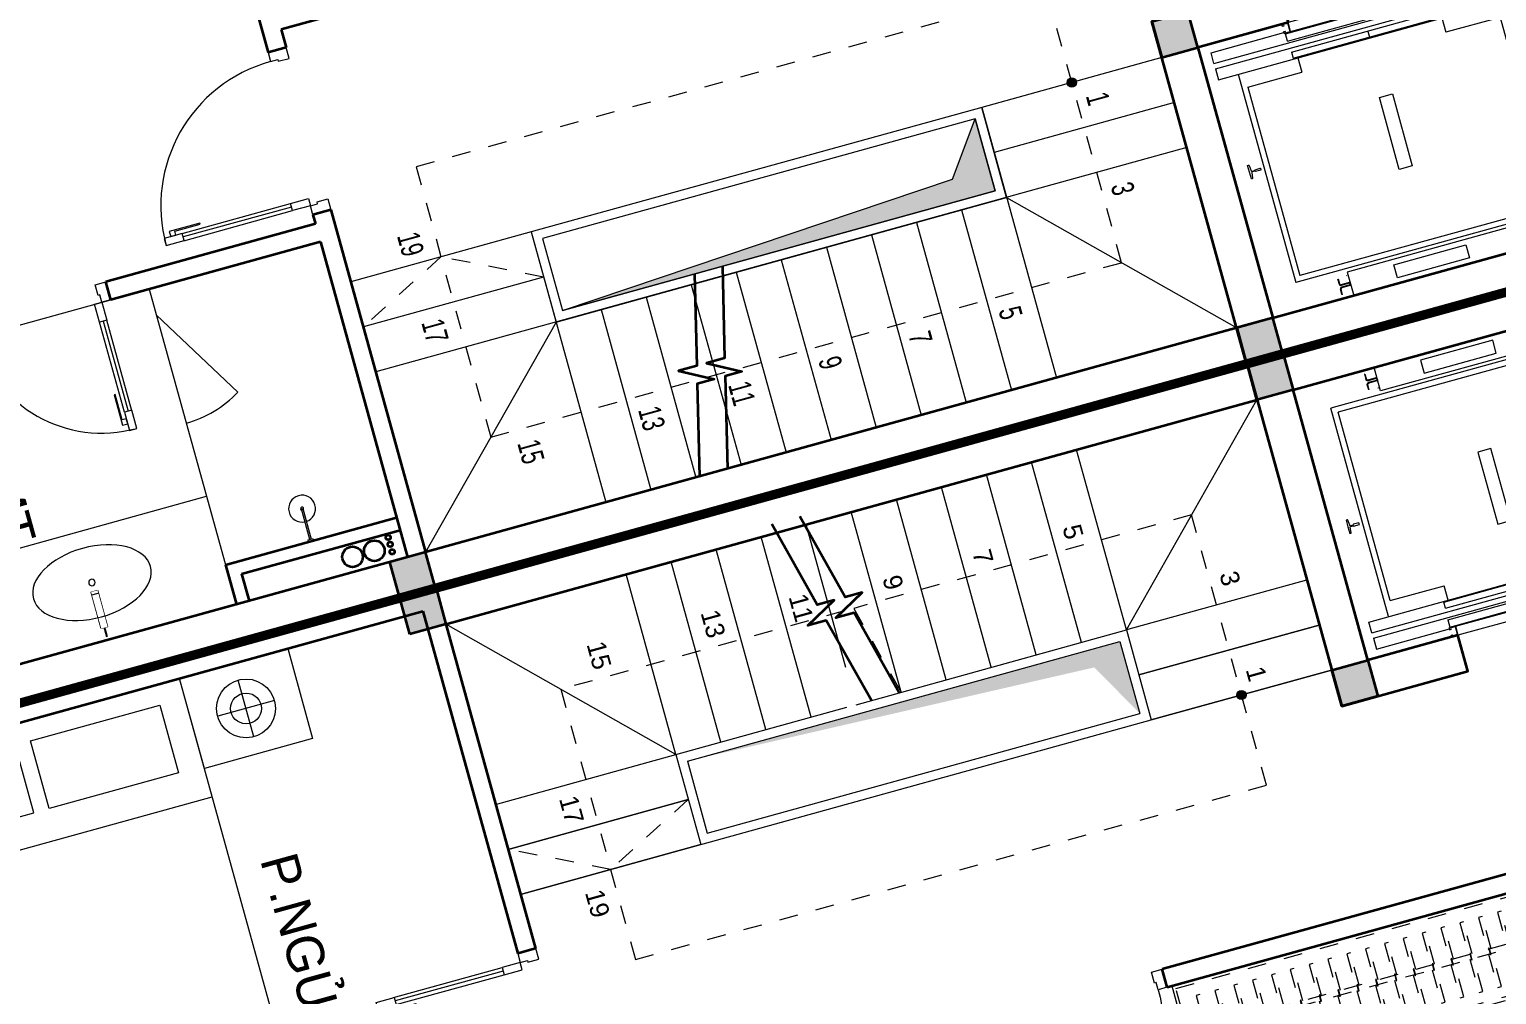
# Model space of a CAD drawing. Header units: metres. Extents: x 568332 to 569219, y 2065964 to 2066430.
# Drawn here: x 568442.3 to 568450.14, y 2066356.65 to 2066361.81 of the extents above; entities that cross this region are included whole.
import ezdxf

# ---------------------------------------------------------------- set-up
doc = ezdxf.new("R2010")
doc.units = ezdxf.units.M
for name, pattern in [('$AUDIT_BAD_LTYPE2', [0]), ('HIDDEN', [0.375, 0.25, -0.125]), ('HIDDEN2', [0.1875, 0.125, -0.0625]), ('X-5M-G-MB PHONGNGU$0$HIDDEN2', [0.1875, 0.125, -0.0625])]:
    doc.linetypes.add(name, pattern=pattern)
doc.layers.get('0').update_dxf_attribs({"linetype": 'CONTINUOUS'})
doc.layers.get('DEFPOINTS').update_dxf_attribs({"linetype": 'CONTINUOUS'})
for name, color, linetype, lineweight in [('-CONCRETE', 1, 'CONTINUOUS', 35), ('-DIM', 9, 'CONTINUOUS', 13), ('-DOOR', 137, 'CONTINUOUS', 9), ('-FURNITURE', 46, 'CONTINUOUS', 9), ('-HATCH', 8, 'CONTINUOUS', 5), ('-KH', 143, 'CONTINUOUS', 13), ('-LINE1', 7, 'CONTINUOUS', 18), ('-LINE2', 252, 'CONTINUOUS', 9), ('-TEXT', 7, 'CONTINUOUS', 15), ('-WALL', 4, 'CONTINUOUS', 35), ('TEXT25', 2, 'CONTINUOUS', 13)]:
    doc.layers.add(name, color=color, linetype=linetype, lineweight=lineweight)
doc.layers.add('-RANH GIOI LO DAT', color=12, linetype='CONTINUOUS')
doc.styles.add('SVN_AVO_thuong', font='')
doc.styles.add('T1', font='', dxfattribs={"height": 200})
doc.styles.add('vnavanth', font='', dxfattribs={"width": 0.8})
doc.styles.get('SVN_AVO_thuong').set_extended_font_data('SVN-Avo')
doc.styles.get('T1').set_extended_font_data('VNgeometric Light')
doc.styles.get('vnavanth').set_extended_font_data('.VnAvantH')

# ---------------------------------------------------------------- blocks, each defined once
blk = doc.blocks.new('X-5M-DH-2-CORE$0$A$C75E80C28')
at = {"layer": '-LINE2', "linetype": 'Continuous', "ltscale": 2}
for p, q in [((-510.0000099998433, -21.5000000000291), (-510.0000099998579, -50.60000000000582)), ((-506.8000099998899, -21.5000000000291), (-510.0000099998433, -21.5000000000291)), ((-506.8000099998899, -21.5000000000291), (-506.8000099999044, -50.60000000000582)), ((-456.2000100000296, -56.79999999998836), (-500.6000099999364, -56.80000000001746)), ((-456.2000100000441, -60), (-500.600009999951, -60.0000000000291)), ((-456.2000100000296, -70), (-500.6000099999364, -70.0000000000291)), ((-456.2000100000296, -73.19999999995343), (-500.6000099999364, -73.19999999998254)), ((-453.2000100000441, -63), (-453.2000100000296, -67)), ((-450.0000099998579, -63), (-450.0000099998433, -67)), ((450.0000100000616, -63), (450.0000100000761, -67)), ((453.200010000015, -63), (453.2000100000296, -67)), ((456.2000100000296, -56.79999999998836), (500.6000100000529, -56.79999999998836)), ((456.200010000015, -60), (500.6000100000383, -60)), ((456.2000100000296, -70), (500.6000100000529, -70)), ((456.2000100000296, -73.19999999995343), (500.6000100000529, -73.19999999995343)), ((506.8000100001227, -21.5), (510.0000100000761, -21.5)), ((506.8000100001227, -21.5), (506.8000100001082, -50.59999999997672)), ((510.0000100000761, -21.5), (510.0000100000616, -50.59999999997672)), ((-731.0000002632733, -148.9999999649008), (730.9999997367267, -148.9999999649299)), ((-731.0000002698944, -1304.999999934109), (-731.0000002632733, -148.9999999649008)), ((-556.8000102631631, -112.4999999912397), (-560.0000102631166, -112.4999999912397)), ((-510.0000099998579, -108.5000000000291), (-510.0000099998433, -79.39999999999418)), ((-506.8000099999044, -108.5000000000291), (-506.8000099998899, -79.39999999999418)), ((456.800009736864, -112.4999999912397), (460.0000097368174, -112.4999999912397)), ((506.8000100001227, -108.5), (506.8000100001227, -79.39999999996508)), ((510.0000100000761, -108.5), (510.0000100000761, -79.39999999996508)), ((730.9999997301056, -1304.999999934109), (730.9999997367267, -148.9999999649299)), ((-700.0000002632733, -178.9999999649008), (699.9999997367267, -178.9999999649299)), ((-700.0000002699089, -1224.999999934109), (-700.0000002632733, -178.9999999649008)), ((699.9999997300911, -1224.999999934109), (699.9999997367267, -178.9999999649299)), ((-700.0000002699089, -1224.999999934109), (-400.0000002699089, -1224.999999934138)), ((-400.0000002698944, -1304.999999934138), (-400.0000002699089, -1224.999999934138)), ((699.9999997300911, -1224.999999934109), (399.9999997300911, -1224.999999934109)), ((399.9999997301056, -1304.999999934109), (399.9999997300911, -1224.999999934109)), ((839.9999997301056, -1304.999999934109), (-840.0000002698944, -1304.999999934109)), ((-840.0000002698944, -1364.999999934109), (-840.0000002698944, -1304.999999934109)), ((424.9999997301056, -1308.999999934109), (-425.0000002698944, -1308.999999934109)), ((-425.0000002699089, -1342.999999934109), (-425.0000002698944, -1308.999999934109)), ((-2.6989437174052e-07, -1308.999999934109), (-2.699089236557484e-07, -1342.999999934109)), ((424.9999997300911, -1342.999999934109), (424.9999997301056, -1308.999999934109)), ((839.9999997301056, -1364.999999934109), (839.9999997301056, -1304.999999934109)), ((839.9999997301056, -1364.999999934109), (-840.0000002698944, -1364.999999934109)), ((839.9999997301056, -1394.999999934109), (-840.0000002698944, -1394.999999934109)), ((-840.0000002698944, -1394.999999934109), (-840.0000002698944, -1454.999999934109)), ((429.9999997300911, -1405.999999934138), (-430.0000002699089, -1405.999999934109)), ((-430.0000002699089, -1405.999999934109), (-430.0000002698944, -1445.999999934109)), ((424.9999997300911, -1342.999999934109), (-425.0000002699089, -1342.999999934109)), ((-2.699089236557484e-07, -1405.999999934109), (-2.6989437174052e-07, -1445.999999934109)), ((429.9999997300911, -1405.999999934138), (429.9999997301056, -1445.999999934138)), ((839.9999997301056, -1394.999999934109), (839.9999997301056, -1454.999999934109)), ((-840.0000002698944, -1454.999999934109), (-435.0000002698944, -1454.999999934109)), ((-435.0000002698944, -1449.999999934109), (-435.0000002699089, -1459.999999934109)), ((-435.0000002698944, -1449.999999934109), (-400.0000002698944, -1449.999999934138)), ((-435.0000002699089, -1459.999999934109), (-425.0000002699089, -1459.999999934109)), ((-435.0000002698653, -1489.999999934109), (-435.0000002698653, -1499.999999934109)), ((-435.0000002698653, -1489.999999934109), (-425.0000002698653, -1489.999999934109)), ((-433.4000002698012, -1451.599999934086), (-433.4000002698012, -1458.399999934074)), ((-433.4000002698012, -1451.599999934086), (-401.6000002697547, -1451.599999934086)), ((-433.4000002698012, -1458.399999934074), (-425.0000002698944, -1458.399999934074)), ((429.9999997301056, -1445.999999934138), (-430.0000002698944, -1445.999999934109)), ((-425.0000002698944, -1458.399999934074), (-425.0000002699089, -1459.999999934109)), ((-425.0000002698653, -1489.999999934109), (-425.0000002698653, -1491.599999934086)), ((-401.6000002697547, -1451.599999934086), (-401.6000002697256, -1498.399999934074)), ((399.9999997301056, -1449.999999934109), (-400.0000002698944, -1449.999999934138)), ((-400.0000002698944, -1449.999999934138), (-400.0000002698653, -1499.999999934138)), ((399.9999997301056, -1449.999999934109), (399.9999997301347, -1499.999999934109)), ((434.9999997301056, -1449.999999934109), (399.9999997301056, -1449.999999934109)), ((401.5999997301988, -1451.599999934086), (401.5999997302279, -1498.399999934074)), ((433.3999997302453, -1451.599999934086), (401.5999997301988, -1451.599999934086)), ((433.3999997302453, -1458.399999934074), (424.9999997301056, -1458.399999934074)), ((424.9999997301056, -1458.399999934074), (424.9999997301056, -1459.999999934109)), ((434.9999997301056, -1459.999999934109), (424.9999997301056, -1459.999999934109)), ((424.9999997301347, -1489.999999934109), (424.9999997301347, -1491.599999934086)), ((434.9999997301347, -1489.999999934109), (424.9999997301347, -1489.999999934109)), ((433.3999997302453, -1451.599999934086), (433.3999997302453, -1458.399999934074)), ((434.9999997301056, -1449.999999934109), (434.9999997301056, -1459.999999934109)), ((839.9999997301056, -1454.999999934109), (434.9999997301056, -1454.999999934109)), ((434.9999997301347, -1489.999999934109), (434.9999997301347, -1499.999999934109)), ((-435.0000002698653, -1499.999999934109), (-400.0000002698653, -1499.999999934138)), ((-433.4000002697721, -1491.599999934086), (-433.4000002697721, -1498.399999934074)), ((-433.4000002697721, -1491.599999934086), (-425.0000002698653, -1491.599999934086)), ((-433.4000002697721, -1498.399999934074), (-401.6000002697256, -1498.399999934074)), ((434.9999997301347, -1499.999999934109), (399.9999997301347, -1499.999999934109)), ((433.3999997302744, -1498.399999934074), (401.5999997302279, -1498.399999934074)), ((433.3999997302744, -1491.599999934086), (424.9999997301347, -1491.599999934086)), ((433.3999997302744, -1491.599999934086), (433.3999997302744, -1498.399999934074))]:
    blk.add_line(p, q, dxfattribs=at)
for points in [[(-450.0000000000146, 0), (-450, -130), (450, -130), (449.9999999999854, 0)], [(-200, -29), (200.0000000001164, -29), (200.0000000001164, -101), (-200, -101)], [(-36.0000002632587, -583.9999999649008), (35.9999997367413, -583.9999999649008), (35.99999973675585, -983.9999999649008), (-36.00000026324415, -983.9999999649008)]]:
    blk.add_lwpolyline(points, close=True, dxfattribs=at)
for points in [[(-780.0000002632587, -788.9999999649008), (-751.0000002632587, -788.9999999649299, 0.414213562373095), (-750.0000002632733, -787.9999999649008), (-750.0000002632587, -783.9999999649008), (-750.0000002632587, -779.9999999649008, 0.414213562373095), (-751.0000002632733, -778.9999999649299), (-780.0000002632733, -778.9999999649881, -0.2569775838576673), (-784.1207396915852, -781.9399999648449), (-797.9000002631656, -781.939999964874, -0.414213562373095), (-800.9000002631656, -778.939999964874), (-804.0000002632587, -749.4999999649008, 0.414213562373095), (-807.0000002632587, -746.4999999649008), (-812.0000002632587, -746.4999999649008), (-812.0000002632587, -783.9999999649008), (-812.0000002632587, -821.4999999649008), (-807.0000002632587, -821.4999999649008, 0.414213562373095), (-804.0000002632587, -818.4999999649008), (-800.9000002631656, -789.0599999648693, -0.414213562373095), (-797.9000002631656, -786.0599999648693), (-784.1207396915852, -786.0599999648402, -0.2569775838576673), (-780.0000002632587, -788.9999999647553)], [(779.9999997367413, -788.9999999649299), (750.9999997367413, -788.9999999649008, -0.414213562373095), (749.9999997367267, -787.9999999649299), (749.9999997367413, -783.9999999649299), (749.9999997367413, -779.9999999649299, -0.414213562373095), (750.9999997367267, -778.9999999649008), (779.9999997368432, -778.9999999650172, 0.2569775838576673), (784.1207391653006, -781.939999964874), (797.899999736881, -781.9399999648449, 0.414213562373095), (800.899999736881, -778.9399999648449), (803.9999997367413, -749.4999999649008, -0.414213562373095), (806.9999997367413, -746.4999999649008), (811.9999997367413, -746.4999999649008), (811.9999997367413, -783.9999999649008), (811.9999997367413, -821.4999999649008), (806.9999997367413, -821.4999999649008, -0.414213562373095), (803.9999997367413, -818.4999999649008), (800.899999736881, -789.0599999648402, 0.414213562373095), (797.899999736881, -786.0599999648402), (784.1207391653006, -786.0599999648693, 0.2569775838576672), (779.9999997368577, -788.9999999647844)]]:
    blk.add_lwpolyline(points, format="xyb", dxfattribs=at)
for centre, radius, start, end in [((-500.600009999951, -50.60000000000582), 9.400000000001475, 180, 270), ((-500.6000099999364, -79.39999999999418), 9.399999999997844, 90, 180), ((-500.600009999951, -50.60000000000582), 6.200000000004374, 180, 270), ((-500.6000099999364, -79.39999999999418), 6.19999999999734, 90, 180), ((-456.2000100000441, -63), 6.19999999999713, 0, 90), ((-456.2000100000441, -63), 3.000000000000045, 0, 90), ((-456.2000100000296, -67), 6.20000000000076, 270, 0), ((-456.2000100000296, -67), 2.999999999999834, 270, 0), ((456.200010000015, -63), 6.19999999999713, 90, 180), ((456.2000100000296, -67), 6.20000000000076, 180, 270), ((456.200010000015, -63), 3.000000000000045, 90, 180), ((456.2000100000296, -67), 2.999999999999834, 180, 270), ((500.6000100000383, -50.59999999997672), 6.200000000004374, 270, 0), ((500.6000100000383, -50.59999999997672), 9.400000000001475, 270, 0), ((500.6000100000529, -79.39999999996508), 9.399999999997844, 0, 90), ((500.6000100000529, -79.39999999996508), 6.19999999999734, 0, 90)]:
    blk.add_arc(centre, radius, start, end, dxfattribs=at)
blk = doc.blocks.new('A$C5C575821')
at = {"layer": '-CONCRETE'}
h = blk.add_hatch(color=256, dxfattribs=at)
h.dxf.hatch_style = 1
h.paths.add_polyline_path([(-0.00237559899687767, 200.0000000000146), (-0.00237559899687767, 1.455191522836685e-11), (199.9976244010031, 1.455191522836685e-11), (199.9976244010031, 200.0000000000146)])
blk.add_lwpolyline([(-0.00237559899687767, 1.455191522836685e-11), (199.9976244010031, 1.455191522836685e-11), (199.9976244010031, 200.0000000000146), (-0.00237559899687767, 200.0000000000146)], close=True, dxfattribs=at)
blk = doc.blocks.new('A$C3F71457E')
at = {"layer": '-CONCRETE'}
blk.add_lwpolyline([(-8.760252967476845e-09, -100.0000002632005), (0, 400), (-1500, 400.0000000000582), (-1500.00000001755, -1399.999999999942), (-1.754960976541042e-08, -1400), (-7.895869202911854e-08, -900.0000002632005), (199.9999999912397, -900.0000002982852), (199.9999999824504, -1600), (-1700.00000001755, -1600), (-1700, 600), (200, 600), (199.9999999912397, -100.0000002982852), (6.140908226370811e-08, -100.0000002632005)], dxfattribs=at)
at = {"layer": '-LINE1'}
blk.add_line((-7.895869202911854e-08, -900.0000002632005), (-8.760252967476845e-09, -100.0000002632005), dxfattribs=at)
at = {"layer": '-WALL'}
for p in [(-1699.997624401003, 399.9999999999854), (0.00237559899687767, 399.9999999999854), (-1699.997624401081, -1599.999999999959), (0.002375601565972829, -1600.000000021305)]:
    blk.add_blockref('A$C5C575821', p, dxfattribs=at)
at = {"color": 2, "rotation": 90}
blk.add_blockref('X-5M-DH-2-CORE$0$A$C75E80C28', (-1500.00000000876, -499.9999999999418), dxfattribs=at)
blk = doc.blocks.new('*U149')
at = {"linetype": '$AUDIT_BAD_LTYPE2'}
for p, q in [((70, 100), (70, 699.9999999999982)), ((90, 699.9999999999982), (90, 100))]:
    blk.add_line(p, q, dxfattribs=at)
for points in [[(50, 699.9999999999982), (90, 699.9999999999982), (90, 799.9999999999982), (50, 799.9999999999982), (50, 699.9999999999982)], [(50, 702.9059272893337), (50, 100)], [(50, 100), (90, 100), (90, 0), (50, 0), (50, 100)]]:
    blk.add_lwpolyline(points)
for points in [[(118.2698876160139, 594.5156181119073), (118.2698876160139, 764.1349438079906), (90, 764.1349438079906), (90, 735.8650561920058), (112.6159100928053, 735.8650561920058), (112.6159100928053, 594.5156181119073)], [(0, 0), (50, 0), (50, -40), (60, -40), (60, -99.99999999999272), (0, -99.99999999999272)], [(899.9999999999982, 1.3252863207713e-28), (849.9999999999982, 1.3252863207713e-28), (849.9999999999982, -40.00000000000001), (839.9999999999982, -40.00000000000001), (839.9999999999982, -99.99999999999272), (899.9999999999982, -99.99999999999272)]]:
    blk.add_lwpolyline(points, close=True)
at = {"linetype": '$AUDIT_BAD_LTYPE2', "ltscale": 0.3}
blk.add_arc((50, 0), 799.9999999999982, 0, 90, dxfattribs=at)
blk = doc.blocks.new('A$C8a974c9c')
for p, q in [((1750.087982669494, 2957.416116623174), (1750.087982669657, 2642.58393779996)), ((1592.671893257969, 2800.000027211493), (1907.504072081182, 2800.000027211652)), ((1342.999452652235, 2500.000027214177), (1342.999452652119, 700.000027214177)), ((1750.087982669345, 242.5839378051005), (1750.087982669549, 557.4161166283138)), ((1592.67189325784, 400.0000272168018), (1907.504072081053, 400.0000272166017))]:
    blk.add_line(p, q)
for points in [[(1999.999452652235, 3100.000027209127), (1500.176512686827, 3100.000027209127), (1500.176512686827, 2500.000027214177), (1999.999452652235, 2500.000027214177)], [(1890.999452652235, 2360.000027214177), (1514.499452652235, 2360.000027214177), (1514.499452652148, 1642.500027214177), (1890.999452652148, 1642.500027214177)], [(1890.99945265209, 840.000027214177), (1514.49945265209, 840.000027214177), (1514.499452652148, 1557.500027214177), (1890.999452652148, 1557.500027214177)], [(1999.999452652119, 100.0000272192265), (1500.17651268671, 100.0000272192265), (1500.17651268671, 700.000027214177), (1999.999452652119, 700.000027214177)]]:
    blk.add_lwpolyline(points, close=True)
blk.add_lwpolyline([(1999.999452652235, 2500.000027214177), (-0.0005473477649502456, 2500.000027214177), (-0.0005473478813655674, 700.000027214177), (1999.999452652119, 700.000027214177), (1999.999452652235, 2500.000027214177)])
for centre, radius in [((1750.087982669561, 2800.000027211581), 157.4160894116067), ((1750.087982669561, 2800.000027211581), 82.41608941160666), ((1750.087982669432, 400.0000272166926), 157.4160894116067), ((1750.087982669432, 400.0000272166926), 82.41608941160666)]:
    blk.add_circle(centre, radius)
blk = doc.blocks.new('*U168')
at = {"linetype": 'X-5M-G-MB PHONGNGU$0$HIDDEN2'}
for points in [[(0, 600.0000000004657), (0, 0), (2181.818181820297, -7.813323814654285e-10), (2181.818181820297, 599.9999999996843)], [(2161.818181820297, 579.999661371611), (2161.818181820297, 19.99966137161111), (20, 20.00000000046566), (20, 580.0000000004657)], [(2161.818181820297, 286.6991212946932), (2161.818181820297, 313.0991212946), (20, 313.0991212953813), (19.99999859370291, 286.6991212952417)], [(113.7817614636733, 319.1750910408318), (109.4317788550979, 319.1750910408318), (109.4317788550979, 280.441767644881), (113.7817614636733, 280.441767644881)], [(227.7817614636733, 319.1750910407849), (223.4317788550979, 319.1750910407849), (223.4317788550979, 280.4417676448341), (227.7817614636733, 280.4417676448341)], [(341.7817614636733, 319.175091040738), (337.4317788550979, 319.175091040738), (337.4317788550979, 280.4417676447872), (341.7817614636733, 280.4417676447872)], [(455.7817614636733, 319.1750910406911), (451.4317788550979, 319.1750910406911), (451.4317788550979, 280.4417676447403), (455.7817614636733, 280.4417676447403)], [(569.7817614636733, 319.1750910406442), (565.431778855098, 319.1750910406442), (565.431778855098, 280.4417676446934), (569.7817614636733, 280.4417676446934)], [(683.7817614636733, 319.1750910405973), (679.431778855098, 319.1750910405973), (679.431778855098, 280.4417676446465), (683.7817614636733, 280.4417676446465)], [(797.7817614636733, 319.1750910405504), (793.431778855098, 319.1750910405504), (793.431778855098, 280.4417676445996), (797.7817614636733, 280.4417676445996)], [(911.7817614636733, 319.1750910405035), (907.431778855098, 319.1750910405035), (907.431778855098, 280.4417676445527), (911.7817614636733, 280.4417676445527)], [(1025.781761463673, 319.1750910404566), (1021.431778855098, 319.1750910404566), (1021.431778855098, 280.4417676445057), (1025.781761463673, 280.4417676445057)], [(1139.781761463673, 319.1750910404097), (1135.431778855098, 319.1750910404097), (1135.431778855098, 280.4417676444588), (1139.781761463673, 280.4417676444588)], [(1253.781761463673, 319.1750910403628), (1249.431778855098, 319.1750910403628), (1249.431778855098, 280.4417676444119), (1253.781761463673, 280.4417676444119)], [(1367.781761463673, 319.1750910403159), (1363.431778855098, 319.1750910403159), (1363.431778855098, 280.441767644365), (1367.781761463673, 280.441767644365)], [(1481.781761463673, 319.175091040269), (1477.431778855098, 319.175091040269), (1477.431778855098, 280.4417676443181), (1481.781761463673, 280.4417676443181)], [(1595.781761463673, 319.175091040222), (1591.431778855098, 319.175091040222), (1591.431778855098, 280.4417676442712), (1595.781761463673, 280.4417676442712)], [(1709.781761463673, 319.1750910401751), (1705.431778855098, 319.1750910401751), (1705.431778855098, 280.4417676442243), (1709.781761463673, 280.4417676442243)], [(1823.781761463673, 319.1750910401282), (1819.431778855098, 319.1750910401282), (1819.431778855098, 280.4417676441774), (1823.781761463673, 280.4417676441774)], [(1937.781761463673, 319.1750910400813), (1933.431778855098, 319.1750910400813), (1933.431778855098, 280.4417676441305), (1937.781761463673, 280.4417676441305)], [(2051.781761463673, 319.1750910400344), (2047.431778855098, 319.1750910400344), (2047.431778855098, 280.4417676440836), (2051.781761463673, 280.4417676440836)]]:
    blk.add_lwpolyline(points, close=True, dxfattribs=at)
for points in [[(122.2409142897814, 313.1103512093413), (122.2409142897814, 515.2497102723445), (100.1765458012815, 515.2497102723445), (100.1765458012815, 313.1103512093413)], [(236.2409142897814, 313.1103512092944), (236.2409142897814, 515.2497102722975), (214.1765458012815, 515.2497102722975), (214.1765458012815, 313.1103512092944)], [(350.2409142897814, 313.1103512092475), (350.2409142897814, 515.2497102722507), (328.1765458012815, 515.2497102722507), (328.1765458012815, 313.1103512092475)], [(464.2409142897814, 313.1103512092006), (464.2409142897814, 515.2497102722037), (442.1765458012815, 515.2497102722037), (442.1765458012815, 313.1103512092006)], [(578.2409142897814, 313.1103512091537), (578.2409142897814, 515.2497102721569), (556.1765458012815, 515.2497102721569), (556.1765458012815, 313.1103512091537)], [(692.2409142897814, 313.1103512091068), (692.2409142897814, 515.24971027211), (670.1765458012815, 515.24971027211), (670.1765458012815, 313.1103512091068)], [(806.2409142897814, 313.1103512090599), (806.2409142897814, 515.249710272063), (784.1765458012815, 515.249710272063), (784.1765458012815, 313.1103512090599)], [(920.2409142897814, 313.110351209013), (920.2409142897814, 515.2497102720162), (898.1765458012815, 515.2497102720162), (898.1765458012815, 313.110351209013)], [(1034.240914289781, 313.1103512089661), (1034.240914289781, 515.2497102719692), (1012.176545801281, 515.2497102719692), (1012.176545801281, 313.1103512089661)], [(1148.240914289781, 313.1103512089192), (1148.240914289781, 515.2497102719224), (1126.176545801281, 515.2497102719224), (1126.176545801281, 313.1103512089192)], [(1262.240914289781, 313.1103512088723), (1262.240914289781, 515.2497102718754), (1240.176545801281, 515.2497102718754), (1240.176545801281, 313.1103512088723)], [(1376.240914289781, 313.1103512088254), (1376.240914289781, 515.2497102718285), (1354.176545801281, 515.2497102718285), (1354.176545801281, 313.1103512088254)], [(1490.240914289781, 313.1103512087785), (1490.240914289781, 515.2497102717816), (1468.176545801281, 515.2497102717816), (1468.176545801281, 313.1103512087785)], [(1604.240914289781, 313.1103512087315), (1604.240914289781, 515.2497102717347), (1582.176545801281, 515.2497102717347), (1582.176545801281, 313.1103512087315)], [(1718.240914289781, 313.1103512086846), (1718.240914289781, 515.2497102716878), (1696.176545801281, 515.2497102716878), (1696.176545801281, 313.1103512086846)], [(1832.240914289781, 313.1103512086377), (1832.240914289781, 515.2497102716409), (1810.176545801281, 515.2497102716409), (1810.176545801281, 313.1103512086377)], [(1946.240914289781, 313.1103512085908), (1946.240914289781, 515.2497102715939), (1924.176545801281, 515.2497102715939), (1924.176545801281, 313.1103512085908)], [(2060.240914289781, 313.1103512085439), (2060.240914289781, 515.2497102715471), (2038.176545801281, 515.2497102715471), (2038.176545801281, 313.1103512085439)], [(100.1765458012815, 286.7103512094345), (100.1765458012815, 92.0852110228024), (122.2409142897814, 92.0852110228024), (122.2409142897814, 286.7103512094345)], [(214.1765458012815, 286.7103512093876), (214.1765458012815, 92.08521102275549), (236.2409142897814, 92.08521102275549), (236.2409142897814, 286.7103512093876)], [(328.1765458012815, 286.7103512093407), (328.1765458012815, 92.08521102270858), (350.2409142897814, 92.08521102270858), (350.2409142897814, 286.7103512093407)], [(442.1765458012815, 286.7103512092938), (442.1765458012815, 92.08521102266168), (464.2409142897814, 92.08521102266168), (464.2409142897814, 286.7103512092938)], [(556.1765458012815, 286.7103512092469), (556.1765458012815, 92.08521102261477), (578.2409142897814, 92.08521102261477), (578.2409142897814, 286.7103512092469)], [(670.1765458012815, 286.7103512092), (670.1765458012815, 92.08521102256786), (692.2409142897814, 92.08521102256786), (692.2409142897814, 286.7103512092)], [(784.1765458012815, 286.7103512091531), (784.1765458012815, 92.08521102252095), (806.2409142897814, 92.08521102252095), (806.2409142897814, 286.7103512091531)], [(898.1765458012815, 286.7103512091062), (898.1765458012815, 92.08521102247404), (920.2409142897814, 92.08521102247404), (920.2409142897814, 286.7103512091062)], [(1012.176545801281, 286.7103512090592), (1012.176545801281, 92.08521102242715), (1034.240914289781, 92.08521102242715), (1034.240914289781, 286.7103512090592)], [(1126.176545801281, 286.7103512090123), (1126.176545801281, 92.08521102238024), (1148.240914289781, 92.08521102238024), (1148.240914289781, 286.7103512090123)], [(1240.176545801281, 286.7103512089654), (1240.176545801281, 92.08521102233333), (1262.240914289781, 92.08521102233333), (1262.240914289781, 286.7103512089654)], [(1354.176545801281, 286.7103512089186), (1354.176545801281, 92.08521102228642), (1376.240914289781, 92.08521102228642), (1376.240914289781, 286.7103512089186)], [(1468.176545801281, 286.7103512088717), (1468.176545801281, 92.0852110222395), (1490.240914289781, 92.0852110222395), (1490.240914289781, 286.7103512088717)], [(1582.176545801281, 286.7103512088247), (1582.176545801281, 92.0852110221926), (1604.240914289781, 92.0852110221926), (1604.240914289781, 286.7103512088247)], [(1696.176545801281, 286.7103512087778), (1696.176545801281, 92.0852110221457), (1718.240914289781, 92.0852110221457), (1718.240914289781, 286.7103512087778)], [(1810.176545801281, 286.7103512087309), (1810.176545801281, 92.08521102209879), (1832.240914289781, 92.08521102209879), (1832.240914289781, 286.7103512087309)], [(1924.176545801281, 286.710351208684), (1924.176545801281, 92.08521102205188), (1946.240914289781, 92.08521102205188), (1946.240914289781, 286.710351208684)], [(2038.176545801281, 286.7103512086371), (2038.176545801281, 92.08521102200497), (2060.240914289781, 92.08521102200497), (2060.240914289781, 286.7103512086371)]]:
    blk.add_lwpolyline(points, dxfattribs=at)
blk = doc.blocks.new('M41-T3')
at = {"layer": '-HATCH', "true_color": 0x8c8896}
h = blk.add_hatch(color=252, dxfattribs=at)
h.dxf.hatch_style = 1
edge = h.paths.add_edge_path()
edge.add_arc((195964.3537018192, -1622415.902017728), 24.62566289535607, 0, 360)
h = blk.add_hatch(color=252, dxfattribs=at)
h.dxf.hatch_style = 1
h.paths.add_polyline_path([(195914.3537018191, -1622965.902017728), (195514.6382190681, -1622965.902017728), (195514.6382190678, -1625365.902017728), (195612.1792445388, -1623134.45130742)])
at = {"layer": '-KH', "linetype": 'HIDDEN2', "ltscale": 5}
blk.add_line((194964.6382190671, -1624290.899502441), (195464.6382190676, -1624165.902017728), dxfattribs=at)
for points in [[(194964.6382190671, -1624342.438383766), (194964.6382190671, -1625915.902017729), (196464.2114431947, -1625915.902017729), (196464.2114431947, -1622415.902017728), (194964.6382190671, -1622415.902017728), (194964.6382190671, -1624290.899502441)], [(195714.4959604436, -1625415.902017727), (195964.3537018191, -1625915.902017727), (195714.4959604436, -1626415.249410853)]]:
    blk.add_lwpolyline(points, dxfattribs=at)
at = {"layer": '-KH'}
blk.add_circle((195964.3537018192, -1622415.902017728), 24.62566289535607, dxfattribs=at)
at = {"layer": '-LINE1', "lineweight": 18}
for p, q in [((195464.6382190681, -1622915.902017728), (194464.6583409608, -1621915.413588707)), ((195464.6382190681, -1622915.902017728), (194464.6088693112, -1622915.902017728)), ((195464.6382190678, -1623165.902017728), (194464.6088693109, -1623165.902017728)), ((195464.6382190683, -1623415.902017728), (194464.6088693114, -1623415.902017728)), ((195464.6382190683, -1623665.902017728), (194464.6088693114, -1623665.902017728)), ((195464.6382190683, -1623915.902017728), (194464.6088693114, -1623915.902017728)), ((195464.6382190683, -1624165.902017728), (194464.6088693114, -1624165.902017728)), ((195258.4868420057, -1624415.902017728), (194464.6088693114, -1624415.902017728)), ((195464.6382190676, -1624665.902017728), (194464.6088693107, -1624665.902017728)), ((195464.6382190681, -1624915.902017728), (194464.6088693112, -1624915.902017728)), ((195464.6382190676, -1625165.902017728), (194464.6088693107, -1625165.902017728)), ((195464.6382190681, -1625415.902017728), (194464.6088693112, -1625415.902017728))]:
    blk.add_line(p, q, dxfattribs=at)
at = {"layer": '-LINE1'}
for p, q in [((195464.6382190681, -1621915.902017728), (195464.6382190681, -1622915.902017728)), ((195714.4959604436, -1622915.902017728), (195714.4959604436, -1621915.902017728)), ((195714.4959604436, -1621915.902017728), (195714.4959604436, -1622915.902017728)), ((195964.3537018192, -1622915.902017728), (195964.3537018192, -1621915.902017728)), ((195964.3537018192, -1621915.902017728), (195964.3537018191, -1622915.902017728)), ((195464.6382190675, -1624415.902017728), (195464.6382190681, -1622915.902017728)), ((195464.6382190681, -1622915.902017728), (195964.3537018192, -1622915.902017728)), ((195514.6382190678, -1625365.902017728), (195514.6382190681, -1622965.902017728)), ((195514.6382190681, -1622965.902017728), (195914.3537018191, -1622965.902017728)), ((195914.3537018183, -1625365.902017728), (195914.3537018191, -1622965.902017728)), ((195964.353701819, -1625415.902017728), (195964.3537018192, -1622915.902017728)), ((195464.6382190671, -1625415.902017728), (195464.6382190675, -1624467.440899054)), ((195514.6382190678, -1625365.902017728), (195914.3537018183, -1625365.902017728)), ((195464.6382190671, -1625415.902017728), (194464.6583409608, -1626415.413588532)), ((195464.6382190681, -1625415.902017728), (195964.3537018192, -1625415.902017728)), ((195464.6382190681, -1626415.902017728), (195464.6382190681, -1625415.902017728)), ((195714.4959604436, -1625415.902017728), (195714.4959604436, -1626415.902017728)), ((195714.4959604436, -1626415.902017728), (195714.4959604436, -1625415.902017728)), ((195964.3537018192, -1625415.902017728), (195964.3537018192, -1626415.902017728)), ((195964.3537018192, -1626415.902017728), (195964.3537018191, -1625415.902017728))]:
    blk.add_line(p, q, dxfattribs=at)
at = {"layer": '-RANH GIOI LO DAT', "linetype": 'HIDDEN', "ltscale": 10, "const_width": 50.00000000000001}
blk.add_lwpolyline([(194264.7348678112, -1615664.928446054), (194264.7348673344, -1633604.640497446), (200264.8498737812, -1633563.943802118), (205264.7348668575, -1628530.031318903), (205264.7348670959, -1615664.928446054)], close=True, dxfattribs=at)
at = {"layer": '-WALL'}
for p, q in [((194264.7348676304, -1631172.418186224), (194264.734867609, -1617664.925159693)), ((197264.8112923701, -1620989.843070011), (197264.811334157, -1623214.761237022)), ((197364.8113089897, -1623214.761232715), (197364.8112798201, -1620989.843070011)), ((194464.6583409608, -1626415.413588532), (194464.6583409608, -1621914.925159686)), ((197364.8113089897, -1623214.761232715), (197264.811334157, -1623214.761237022)), ((194464.6583409608, -1626415.413588532), (196264.8113926226, -1626415.413584412)), ((196264.8113926226, -1626415.413584412), (196264.8113926226, -1626514.760977712)), ((194364.734867609, -1630999.582330684), (194364.734867609, -1626514.760981833)), ((194364.734867609, -1626514.760981833), (196264.8113926226, -1626514.760977712))]:
    blk.add_line(p, q, dxfattribs=at)
for points in [[(195464.6382190675, -1624175.975902141), (194988.301783288, -1624295.056516099), (194988.301783288, -1624396.322219327), (194894.9508328169, -1624224.667169106), (194894.9508328169, -1624318.39356878), (194414.6088693115, -1624438.47553528)], [(195464.6382190675, -1624331.006648528), (194988.301783288, -1624450.087262486), (194988.301783288, -1624551.352965714), (194894.9508328169, -1624379.697915494), (194894.9508328169, -1624473.424315167), (194414.6088693115, -1624593.506281667)]]:
    blk.add_lwpolyline(points, dxfattribs=at)
at = {"layer": '-DOOR', "xscale": -1}
for p, rotation in [((197364.8113081258, -1624114.761232715), 270), ((196264.8113926226, -1626514.760977712), 180)]:
    blk.add_blockref('*U149', p, dxfattribs=dict(at, rotation=rotation))
at = {"layer": '-FURNITURE', "extrusion": (0, 0, -1), "xscale": -0.916666666665974, "yscale": 0.916666666665974, "zscale": -0.916666666665974, "rotation": 90}
blk.add_blockref('*U168', (-197364.8113234111, -1621189.843198253), dxfattribs=at)
at = {"layer": '-FURNITURE', "rotation": 180}
blk.add_blockref('A$C8a974c9c', (196364.7343201977, -1627165.544855847), dxfattribs=at)
at = {"layer": '-WALL', "xscale": -1, "rotation": 180}
blk.add_blockref('A$C3F71457E', (195964.7348676266, -1621314.925159686), dxfattribs=at)
at = {"layer": '-WALL', "xscale": -1}
blk.add_blockref('A$C5C575821', (194464.6559653257, -1626614.760981871), dxfattribs=at)
at = {"layer": '-TEXT', "style": 'T1'}
for s, p in [('3', (195309.7465987522, -1622358.271246925)), ('1', (195838.9545818544, -1622358.271246918)), ('5', (194845.5660098619, -1623100.794481866)), ('7', (194845.5660098619, -1623600.794481866)), ('9', (194850.3279146238, -1624100.794481865)), ('11', (194812.2821481784, -1624610.823486658)), ('13', (194769.4250053213, -1625087.186220317)), ('15', (194769.4250053213, -1625719.707637549)), ('17', (195526.0788394194, -1626081.692732014)), ('19', (196046.8471710736, -1626081.692732013))]:
    blk.add_text(s, height=100, rotation=1.005123984043621e-08, dxfattribs=at).set_placement(p)
at = {"layer": '-TEXT', "color": 2, "style": 'vnavanth'}
blk.add_text('p.ngñ MASTER', height=199.9591899200177, dxfattribs=at).set_placement((195414.5394902204, -1627709.848569723))
blk = doc.blocks.new('shower')
for points in [[(180919.3447017173, -32316.45425928477), (180912.3337561736, -32316.45425928477), (180912.3337561736, -32146.62790954509), (180919.3447017173, -32146.62790954509)], [(180929.3839969719, -32326.62790954066), (180902.2944609144, -32326.62790954066), (180902.2944609144, -32316.45425928477), (180929.3839969719, -32316.45425928477)]]:
    blk.add_lwpolyline(points, close=True)
for radius, start, end in [(72, 272.7906698559544, 267.2093301440456), (8.346062492523743, 294.8355446212717, 245.1644553787283)]:
    blk.add_arc((180915.8392289462, -32146.62790954416), radius, start, end)
blk = doc.blocks.new('Sink_Cicle')
blk.add_lwpolyline([(17.49999987077899, -50.00226151314564), (-17.49999987077899, -49.99773848685436), (-17.51615354442038, -252.2967581441626), (17.48384613892995, -252.3012811850058)], close=True)
blk.add_circle((0, -300), 17.5)
at = {"layer": 'DEFPOINTS'}
blk.add_line((0, -100), (0, 0), dxfattribs=at)
blk.add_wipeout([(17.499999870775355, -50.00226151314928), (-17.49999987078263, -49.99773848685436), (-17.516153544427652, -252.29675814416623), (17.48384613892631, -252.3012811850058)])
at = {"layer": '-FURNITURE', "linetype": 'Continuous'}
blk.add_ellipse((0, -300), major_axis=(-325, 0), ratio=0.5846153846153846, dxfattribs=at)
blk.add_line((-17.51421511289664, -237.2967582757119), (17.48578462866135, -237.3012813020032))
blk = doc.blocks.new('*U18')
at = {"linetype": '$AUDIT_BAD_LTYPE2'}
for p, q in [((70, 100), (69.99999999999999, 599.9999999999982)), ((89.99999999999999, 599.9999999999982), (90, 100))]:
    blk.add_line(p, q, dxfattribs=at)
for points in [[(49.99999999999999, 599.9999999999982), (89.99999999999999, 599.9999999999982), (89.99999999999999, 699.9999999999982), (49.99999999999999, 699.9999999999982), (49.99999999999999, 599.9999999999982)], [(49.99999999999999, 602.9059272893337), (50, 100)], [(50, 100), (90, 100), (90, 0), (50, 0), (50, 100)]]:
    blk.add_lwpolyline(points)
for points in [[(118.2698876160139, 494.5156181119073), (118.2698876160139, 664.1349438079906), (89.99999999999999, 664.1349438079906), (89.99999999999999, 635.8650561920058), (112.6159100928053, 635.8650561920058), (112.6159100928053, 494.5156181119073)], [(0, 0), (50, 0), (50, -40), (60, -40), (60, -100.0001724930698), (0, -100.0001724930698)], [(799.9999999999982, 7.105427357601134e-15), (749.9999999999982, 7.105427357601134e-15), (749.9999999999982, -40), (739.9999999999982, -40), (739.9999999999982, -100.0001724930698), (799.9999999999982, -100.0001724930698)]]:
    blk.add_lwpolyline(points, close=True)
at = {"linetype": '$AUDIT_BAD_LTYPE2', "ltscale": 0.3}
blk.add_arc((50, 0), 699.9999999999982, 0, 90, dxfattribs=at)
blk = doc.blocks.new('M42-T3')
at = {"layer": '-HATCH', "true_color": 0x8c8896}
h = blk.add_hatch(color=252, dxfattribs=at)
h.dxf.hatch_style = 1
edge = h.paths.add_edge_path()
edge.add_arc((202551.4246713105, -1689069.061550885), 24.62566289535607, 0, 360)
h = blk.add_hatch(color=252, dxfattribs=at)
h.dxf.hatch_style = 1
h.paths.add_polyline_path([(202601.4246713105, -1689619.061550885), (203001.4246713104, -1689619.061550885), (203001.4246713104, -1692019.061550885), (202880.1315616914, -1689821.686241567)])
at = {"layer": '-CONCRETE'}
for centre, radius in [((203922.2572622125, -1693241.108954994, 5.66516857499076e-09), 13), ((203971.4499092042, -1693331.605763091, 5.66516857499076e-09), 55), ((203960.5272491621, -1693241.108954994, 5.66516857499076e-09), 13), ((204002.2766671782, -1693241.108954994, 5.66516857499076e-09), 13), ((203971.4499092042, -1693452.448213296, 5.66516857499076e-09), 55)]:
    blk.add_circle(centre, radius, dxfattribs=at)
at = {"layer": '-FURNITURE'}
blk.add_line((202301.4246713105, -1694119.061550885), (204051.4246713105, -1694119.061550885), dxfattribs=at)
blk.add_lwpolyline([(202445.1983556863, -1694119.061550885), (202958.8389762902, -1693808.943326871)], dxfattribs=at)
blk.add_lwpolyline([(203451.3110339905, -1694119.061550885), (204051.3110339905, -1694119.061550885), (204051.3110339905, -1695619.061550885), (203451.3110339905, -1695619.061550885)], close=True, dxfattribs=at)
blk.add_arc((202445.1983556863, -1694119.061550885), 600, 0, 31.1221092957458, dxfattribs=at)
at = {"layer": '-HATCH'}
blk.add_lwpolyline([(202601.4246713105, -1689619.061550885), (203001.4246713104, -1689619.061550885), (203001.4246713104, -1692019.061550885), (202880.1315616914, -1689821.686241567), (202601.4246713105, -1689619.061550885)], dxfattribs=at)
at = {"layer": '-KH', "linetype": 'HIDDEN2', "ltscale": 5}
blk.add_lwpolyline([(202051.4246713105, -1692569.061550885), (203551.4246713104, -1692569.061550885), (203551.4246713104, -1689069.061550885), (202051.4246713105, -1689069.061550885)], close=True, dxfattribs=at)
blk.add_lwpolyline([(202801.4246713104, -1692069.061550885), (202551.4246713104, -1692569.061550885), (202801.4246713104, -1693069.061550885)], dxfattribs=at)
at = {"layer": '-KH'}
blk.add_circle((202551.4246713105, -1689069.061550885), 24.62566289535607, dxfattribs=at)
at = {"layer": '-LINE1'}
for p, q in [((202551.4246713105, -1688569.061550885), (202551.4246713105, -1689569.061550885)), ((202801.4246713105, -1688569.061550885), (202801.4246713105, -1689569.061550885)), ((203051.4246713105, -1688569.061550885), (203051.4246713105, -1693069.061550885)), ((203051.4246713104, -1689569.061550885), (204051.4246713105, -1688569.061550885)), ((202551.4246713105, -1689569.061550885), (204051.4246713105, -1689569.061550885)), ((203051.4246713105, -1689819.061550885), (204051.4246713105, -1689819.061550885)), ((203051.4246713105, -1690069.061550885), (204051.4246713105, -1690069.061550885)), ((203051.4246713105, -1690319.061550885), (204051.4246713105, -1690319.061550885)), ((203051.4246713105, -1690569.061550885), (204051.4246713105, -1690569.061550885)), ((203051.4246713105, -1690819.061550885), (204051.4246713105, -1690819.061550885)), ((203051.4246713105, -1691069.061550885), (204051.4246713105, -1691069.061550885)), ((203051.4246713105, -1691319.061550885), (204051.4246713105, -1691319.061550885)), ((203051.4246713105, -1691569.061550885), (204051.4246713105, -1691569.061550885)), ((203051.4246713105, -1691819.061550885), (204051.4246713105, -1691819.061550885)), ((202551.4246713105, -1692069.061550885), (202551.4246713105, -1693069.061550885)), ((202551.4246713105, -1692069.061550885), (204051.4246713105, -1692069.061550885)), ((202801.4246713105, -1692069.061550885), (202801.4246713105, -1693069.061550885)), ((203051.4246713104, -1692069.061550885), (204051.4246713105, -1693069.061550885))]:
    blk.add_line(p, q, dxfattribs=at)
for points in [[(202551.4246713105, -1692069.061550885), (203051.4246713104, -1692069.061550885), (203051.4246713104, -1689569.061550885), (202551.4246713105, -1689569.061550885)], [(202601.4246713105, -1692019.061550885), (203001.4246713104, -1692019.061550885), (203001.4246713104, -1689619.061550885), (202601.4246713105, -1689619.061550885)]]:
    blk.add_lwpolyline(points, close=True, dxfattribs=at)
at = {"layer": '-LINE2'}
blk.add_line((202301.4246713105, -1695132.013192843), (202301.4246713105, -1694332.013192843), dxfattribs=at)
at = {"layer": '-RANH GIOI LO DAT', "linetype": 'HIDDEN', "ltscale": 10, "const_width": 50}
blk.add_lwpolyline([(195251.4246717873, -1682316.943755508), (195251.4246708485, -1700317.699679256), (204251.4246713105, -1700256.6558069), (204251.4246713105, -1682316.943755031)], close=True, dxfattribs=at)
at = {"layer": '-WALL'}
for p, q in [((204251.4246713105, -1684319.042819391), (204251.4246713105, -1697856.604363505)), ((204051.4246713105, -1688569.061550885), (204051.4246713105, -1693069.061550885)), ((201151.2905416314, -1690200.507502464), (201151.2905416313, -1693069.061550885)), ((201151.2905416313, -1693069.061550885), (201251.2905416313, -1693069.061550885)), ((201251.2905416313, -1693069.061550885), (201251.2905416313, -1693169.061550885)), ((202151.2905416313, -1693069.061550885), (204051.4246713105, -1693069.061550885)), ((202151.2905416313, -1693069.061550885), (202151.2905416313, -1693169.061550885)), ((201051.2905416314, -1693169.061550885), (201251.2905416313, -1693169.061550885)), ((202151.2905416313, -1693169.061550885), (202201.4246713105, -1693169.061550885)), ((202201.4246713105, -1693169.061550885), (202201.4246713105, -1694332.013192843)), ((202301.4246713105, -1693169.061550885), (202301.4246713105, -1694332.013192843)), ((202301.4246713105, -1693169.061550885), (204051.4246713105, -1693169.061550885)), ((203831.3110339906, -1694119.061550885), (203831.3110339962, -1693169.061550883)), ((203901.3110339906, -1694049.061550885), (203901.3110339962, -1693169.061550883)), ((203901.3110339906, -1694049.061550885), (204051.3110339906, -1694049.061550885)), ((203831.3110339906, -1694119.061550885), (204051.3110339905, -1694119.061550885)), ((202301.4246713105, -1694332.013192843), (202201.4246713105, -1694332.013192843))]:
    blk.add_line(p, q, dxfattribs=at)
for points in [[(203001.3953215546, -1691132.395108311), (203477.731757334, -1691251.47572227), (203477.731757334, -1691352.741425498), (203571.0827078052, -1691181.086375277), (203571.0827078052, -1691274.812774951), (204051.4246713105, -1691394.89474145)], [(203001.3953215546, -1691287.425854699), (203477.731757334, -1691406.506468657), (203477.731757334, -1691507.772171885), (203571.0827078052, -1691336.117121664), (203571.0827078052, -1691429.843521338), (204051.4246713105, -1691549.925487838)]]:
    blk.add_lwpolyline(points, dxfattribs=at)
at = {"layer": '-DOOR'}
for name, p, rotation in [('*U149', (202151.2905416313, -1693169.061550885), 180), ('*U18', (202301.4246713105, -1694332.013192843), 270)]:
    blk.add_blockref(name, p, dxfattribs=dict(at, rotation=rotation))
at = {"layer": '-FURNITURE', "rotation": 90.00000000000001}
blk.add_blockref('shower', (171504.6831244525, -1874559.900779827), dxfattribs=at)
at = {"layer": '-WALL', "rotation": 180}
blk.add_blockref('A$C3F71457E', (202551.2905416169, -1687969.061550885), dxfattribs=at)
at = {"layer": '-WALL'}
for p in [(204051.4246713104, -1688569.061550885), (204051.4246713104, -1693269.061550885)]:
    blk.add_blockref('A$C5C575821', p, dxfattribs=at)
at = {"layer": 'DEFPOINTS', "style": 'T1', "width": 0.7}
for s, p in [('1', (202640.4292414286, -1689017.023120109)), ('3', (203140.4292414286, -1689017.023120109)), ('5', (203620.7700076569, -1689772.415363459)), ('7', (203620.7700076569, -1690272.415363459)), ('9', (203620.7700076569, -1690772.415363459)), ('11', (203620.7700076569, -1691272.415363459)), ('13', (203620.7700076569, -1691772.415363459)), ('15', (203620.7700076569, -1692442.338295851)), ('19', (202379.8209307744, -1692767.027941316)), ('17', (202862.2806952545, -1692765.03808285))]:
    blk.add_text(s, height=120, rotation=359.9999999899487, dxfattribs=at).set_placement(p)
at = {"layer": 'TEXT25', "style": 'SVN_AVO_thuong'}
blk.add_text('WCMT', height=200, rotation=359.9999999899487, dxfattribs=at).set_placement((202592.2986430491, -1695255.317405283))
at = {"layer": '-FURNITURE', "xscale": -1, "rotation": 269.9963422654919}
blk.add_blockref('Sink_Cicle', (204032.8761408526, -1694832.413545236), dxfattribs=at)
at = {"layer": '-WALL'}
blk.add_line((204051.4246713105, -1693169.061550885), (204051.4246713105, -1697657.956293642), dxfattribs=at)

msp = doc.modelspace()

# ---------------------------------------------------------------- block references
at = {"layer": '-DIM', "xscale": 0.001, "yscale": 0.001, "zscale": 0.001, "rotation": 285.4590240793294}
msp.add_blockref('M41-T3', (569960.2636629492, 2066979.582005315), dxfattribs=at)

# ---------------------------------------------------------------- next in the draw order: block references
at = {"layer": '-DIM', "xscale": 0.001, "yscale": 0.001, "zscale": 0.001, "rotation": 285.4590240819714}
msp.add_blockref('M42-T3', (570021.8423529998, 2067006.973428244), dxfattribs=at)

doc.saveas('drawing.dxf')
